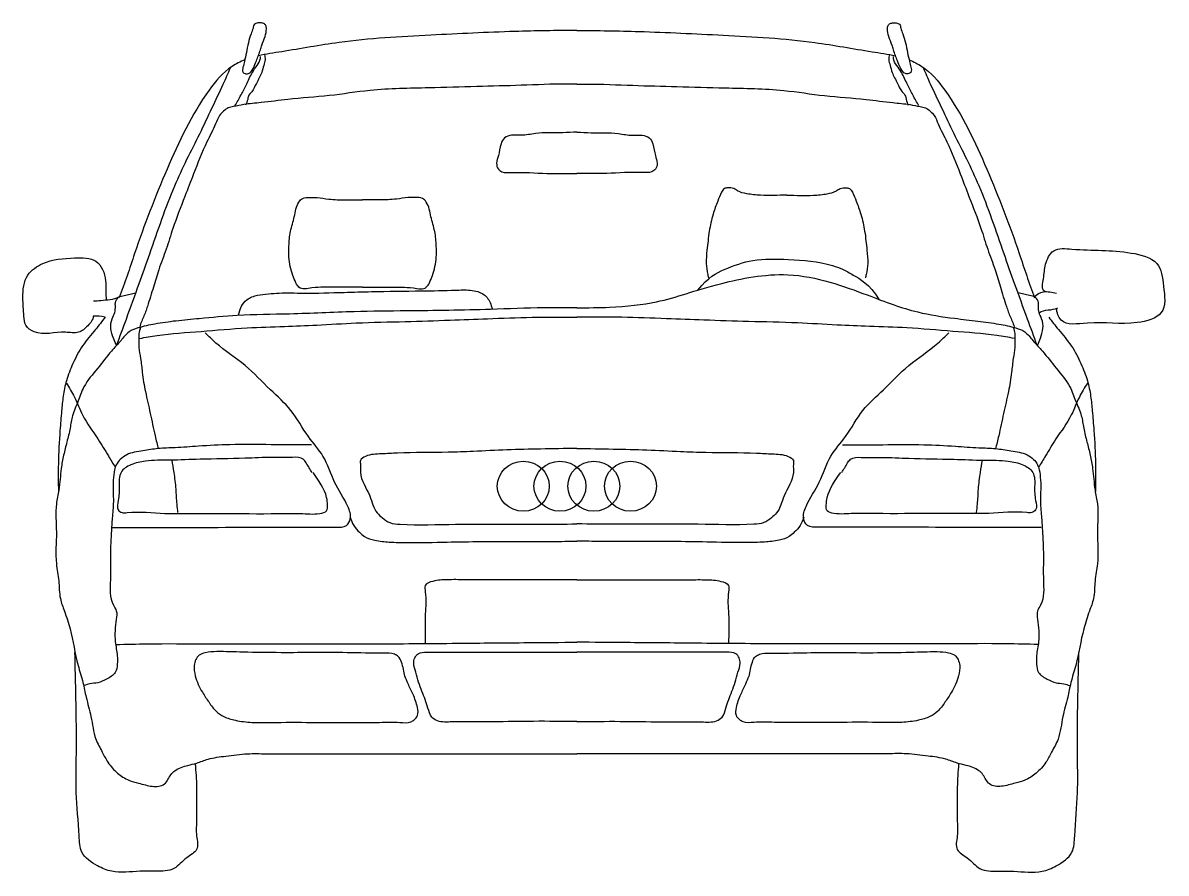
# Model space of a CAD drawing. Extents: x 157.49 to 162.38, y 243.67 to 247.09.
# Drawn here: x 157.487 to 159.599, y 243.683 to 245.253 of the extents above; entities that cross this region are included whole.
import ezdxf

# ---------------------------------------------------------------- set-up
doc = ezdxf.new("R2010")
doc.units = 0
doc.header["$MEASUREMENT"] = 0
doc.layers.get('0').update_dxf_attribs({"color": 5, "linetype": 'CONTINUOUS'})

msp = doc.modelspace()

# ---------------------------------------------------------------- linework, layer by layer
at = {"color": 7}
for centre in [(158.4115, 244.3973), (158.4792, 244.3973), (158.5418, 244.3973), (158.6095, 244.3973)]:
    msp.add_ellipse(centre, major_axis=(0.048, 0), ratio=0.961538, dxfattribs=at)
for points, knots in [([(157.9284, 245.2116), (157.9306, 245.2171), (157.9346, 245.2271), (157.9375, 245.2396), (157.9366, 245.2483), (157.932, 245.2528), (157.9263, 245.2532), (157.9205, 245.2534), (157.9133, 245.2515), (157.9125, 245.242), (157.9076, 245.2313), (157.9033, 245.2161), (157.9002, 245.199), (157.8966, 245.1837), (157.8941, 245.1723), (157.8915, 245.1626), (157.898, 245.1588), (157.9065, 245.1589), (157.9134, 245.17), (157.9191, 245.1849), (157.9251, 245.1996), (157.9276, 245.2097), (157.9284, 245.2128)], [0, 0, 0, 0, 0.0176322, 0.0320603, 0.0381077, 0.0431415, 0.0491937, 0.0539417, 0.060333, 0.0678343, 0.0790863, 0.0963551, 0.1144974, 0.1314783, 0.1424127, 0.1519003, 0.1561789, 0.1621139, 0.1747255, 0.1901449, 0.211527, 0.2213072, 0.2213072, 0.2213072, 0.2213072]), ([(159.0926, 245.2116), (159.0904, 245.2171), (159.0864, 245.2271), (159.0835, 245.2396), (159.0844, 245.2483), (159.089, 245.2528), (159.0947, 245.2532), (159.1005, 245.2534), (159.1077, 245.2515), (159.1085, 245.242), (159.1134, 245.2313), (159.1177, 245.2161), (159.1208, 245.199), (159.1244, 245.1837), (159.1269, 245.1723), (159.1295, 245.1626), (159.123, 245.1588), (159.1145, 245.1589), (159.1076, 245.17), (159.1019, 245.1849), (159.0959, 245.1996), (159.0934, 245.2097), (159.0926, 245.2128)], [0, 0, 0, 0, 0.0176322, 0.0320603, 0.0381077, 0.0431415, 0.0491937, 0.0539417, 0.060333, 0.0678343, 0.0790863, 0.0963551, 0.1144974, 0.1314783, 0.1424127, 0.1519003, 0.1561789, 0.1621139, 0.1747255, 0.1901449, 0.211527, 0.2213072, 0.2213072, 0.2213072, 0.2213072]), ([(158.5105, 245.2393), (158.4723, 245.2392), (158.3823, 245.2377), (158.2359, 245.2305), (158.0915, 245.2227), (157.9862, 245.2029), (157.9364, 245.1957), (157.9221, 245.1924)], [0.02106565, 0.02106565, 0.02106565, 0.02106565, 0.03975784, 0.0651368, 0.09289013, 0.11041418, 0.11758156, 0.11758156, 0.11758156, 0.11758156]), ([(158.5105, 245.2393), (158.5487, 245.2392), (158.6387, 245.2377), (158.7851, 245.2305), (158.9295, 245.2227), (159.0348, 245.2029), (159.0846, 245.1957), (159.0989, 245.1924)], [0.02106565, 0.02106565, 0.02106565, 0.02106565, 0.03975784, 0.0651368, 0.09289013, 0.11041418, 0.11758156, 0.11758156, 0.11758156, 0.11758156]), ([(157.879, 245.1), (157.8827, 245.1067), (157.8899, 245.1197), (157.9008, 245.1401), (157.9089, 245.1593), (157.9194, 245.1742), (157.9262, 245.1841), (157.9259, 245.1901), (157.9259, 245.1913)], [0, 0, 0, 0, 0.0228166, 0.0440353, 0.0689725, 0.0844394, 0.0987715, 0.1023293, 0.1023293, 0.1023293, 0.1023293]), ([(157.9333, 245.1949), (157.934, 245.1917), (157.9355, 245.1849), (157.9315, 245.1739), (157.9283, 245.1586), (157.9186, 245.1432), (157.9124, 245.1276), (157.9032, 245.1194), (157.9025, 245.11), (157.9002, 245.1047), (157.8987, 245.1012)], [0, 0, 0, 0, 0.0095616, 0.020496, 0.0340188, 0.0563043, 0.0738182, 0.0840231, 0.0900705, 0.1013225, 0.1013225, 0.1013225, 0.1013225]), ([(159.0877, 245.1949), (159.087, 245.1917), (159.0855, 245.1849), (159.0895, 245.1739), (159.0927, 245.1586), (159.1024, 245.1432), (159.1086, 245.1276), (159.1178, 245.1194), (159.1185, 245.11), (159.1208, 245.1047), (159.1223, 245.1012)], [0, 0, 0, 0, 0.0095616, 0.020496, 0.0340188, 0.0563043, 0.0738182, 0.0840231, 0.0900705, 0.1013225, 0.1013225, 0.1013225, 0.1013225]), ([(159.142, 245.1), (159.1383, 245.1067), (159.1311, 245.1197), (159.1202, 245.1401), (159.1121, 245.1593), (159.1016, 245.1742), (159.0948, 245.1841), (159.0951, 245.1901), (159.0951, 245.1913)], [0, 0, 0, 0, 0.0228166, 0.0440353, 0.0689725, 0.0844394, 0.0987715, 0.1023293, 0.1023293, 0.1023293, 0.1023293]), ([(157.6604, 244.6574), (157.6664, 244.6736), (157.6805, 244.7118), (157.7008, 244.7682), (157.723, 244.8297), (157.7433, 244.8904), (157.7656, 244.9489), (157.7897, 245.0013), (157.8144, 245.0482), (157.8358, 245.0949), (157.8553, 245.1353), (157.8663, 245.1603), (157.8707, 245.1703)], [0, 0, 0, 0, 0.0516664, 0.1214563, 0.1790071, 0.2469781, 0.3127237, 0.3659778, 0.4185344, 0.470481, 0.5192255, 0.5519662, 0.5519662, 0.5519662, 0.5519662]), ([(157.8969, 245.1848), (157.8887, 245.1816), (157.862, 245.1685), (157.8069, 245.1015), (157.7515, 244.983), (157.7009, 244.8529), (157.6757, 244.7724), (157.6652, 244.7456)], [0.12187552, 0.12187552, 0.12187552, 0.12187552, 0.12618928, 0.13637852, 0.16419046, 0.19242615, 0.20699158, 0.20699158, 0.20699158, 0.20699158]), ([(159.1241, 245.1848), (159.1324, 245.1816), (159.159, 245.1685), (159.2141, 245.1015), (159.2695, 244.983), (159.3201, 244.8529), (159.3453, 244.7724), (159.3558, 244.7456)], [0.12187552, 0.12187552, 0.12187552, 0.12187552, 0.12618928, 0.13637852, 0.16419046, 0.19242615, 0.20699158, 0.20699158, 0.20699158, 0.20699158]), ([(159.3606, 244.6574), (159.3546, 244.6736), (159.3405, 244.7118), (159.3202, 244.7682), (159.298, 244.8297), (159.2777, 244.8904), (159.2554, 244.9489), (159.2313, 245.0013), (159.2066, 245.0482), (159.1852, 245.0949), (159.1657, 245.1353), (159.1547, 245.1603), (159.1503, 245.1703)], [0, 0, 0, 0, 0.0516664, 0.1214563, 0.1790071, 0.2469781, 0.3127237, 0.3659778, 0.4185344, 0.470481, 0.5192255, 0.5519662, 0.5519662, 0.5519662, 0.5519662]), ([(158.5105, 245.1402), (158.5045, 245.1403), (158.4701, 245.1405), (158.4086, 245.1377), (158.3234, 245.1356), (158.2305, 245.1327), (158.139, 245.1319), (158.0529, 245.1175), (157.9854, 245.1138), (157.9331, 245.106), (157.8993, 245.1037), (157.8795, 245.0991), (157.8662, 245.0972), (157.8576, 245.0905), (157.8487, 245.081), (157.8412, 245.0604), (157.8222, 245.0258), (157.8048, 244.9804), (157.7843, 244.9269), (157.7659, 244.881), (157.7524, 244.835), (157.7384, 244.7996), (157.7281, 244.764), (157.7191, 244.7346), (157.7103, 244.7094), (157.7038, 244.6964), (157.7024, 244.6893)], [0.0208549, 0.0208549, 0.0208549, 0.0208549, 0.0237836, 0.0376921, 0.0509963, 0.065509, 0.0832582, 0.095654, 0.1082045, 0.1163266, 0.1215999, 0.124682, 0.1263434, 0.1280762, 0.1299329, 0.1328157, 0.1390313, 0.1498736, 0.1573906, 0.1680897, 0.1748924, 0.181705, 0.1873744, 0.1936801, 0.1973097, 0.2009392, 0.2009392, 0.2009392, 0.2009392]), ([(158.5105, 245.1402), (158.5165, 245.1403), (158.5509, 245.1405), (158.6124, 245.1377), (158.6976, 245.1356), (158.7905, 245.1327), (158.882, 245.1319), (158.9681, 245.1175), (159.0356, 245.1138), (159.0879, 245.106), (159.1217, 245.1037), (159.1415, 245.0991), (159.1548, 245.0972), (159.1634, 245.0905), (159.1723, 245.081), (159.1798, 245.0604), (159.1988, 245.0258), (159.2162, 244.9804), (159.2367, 244.9269), (159.2551, 244.881), (159.2686, 244.835), (159.2826, 244.7996), (159.2929, 244.764), (159.3019, 244.7346), (159.3107, 244.7094), (159.3172, 244.6964), (159.3186, 244.6893)], [0.0208549, 0.0208549, 0.0208549, 0.0208549, 0.0237836, 0.0376921, 0.0509963, 0.065509, 0.0832582, 0.095654, 0.1082045, 0.1163266, 0.1215999, 0.124682, 0.1263434, 0.1280762, 0.1299329, 0.1328157, 0.1390313, 0.1498736, 0.1573906, 0.1680897, 0.1748924, 0.181705, 0.1873744, 0.1936801, 0.1973097, 0.2009392, 0.2009392, 0.2009392, 0.2009392]), ([(158.5105, 245.0515), (158.5018, 245.0511), (158.4763, 245.0495), (158.4419, 245.0514), (158.4106, 245.0445), (158.3915, 245.0469), (158.3757, 245.0426), (158.3683, 245.0268), (158.3671, 245.0105), (158.3609, 244.9953), (158.3637, 244.9833), (158.3747, 244.9759), (158.4064, 244.9782), (158.4517, 244.9745), (158.492, 244.9747), (158.5105, 244.9749)], [0.0091565, 0.0091565, 0.0091565, 0.0091565, 0.01341464, 0.02166214, 0.02594977, 0.02887478, 0.03114647, 0.03328891, 0.03709299, 0.03954253, 0.04147683, 0.04280597, 0.04574302, 0.05638275, 0.06543566, 0.06543566, 0.06543566, 0.06543566]), ([(158.5105, 245.0515), (158.5192, 245.0511), (158.5447, 245.0495), (158.5791, 245.0514), (158.6104, 245.0445), (158.6295, 245.0469), (158.6453, 245.0426), (158.6527, 245.0268), (158.6539, 245.0105), (158.6601, 244.9953), (158.6573, 244.9833), (158.6463, 244.9759), (158.6146, 244.9782), (158.5693, 244.9745), (158.5291, 244.9747), (158.5105, 244.9749)], [0.0091565, 0.0091565, 0.0091565, 0.0091565, 0.01341464, 0.02166214, 0.02594977, 0.02887478, 0.03114647, 0.03328891, 0.03709299, 0.03954253, 0.04147683, 0.04280597, 0.04574302, 0.05638275, 0.06543566, 0.06543566, 0.06543566, 0.06543566]), ([(158.8984, 244.9349), (158.8982, 244.9349), (158.8819, 244.9348), (158.857, 244.9338), (158.8267, 244.9366), (158.8096, 244.9408), (158.7996, 244.9484), (158.7908, 244.9489), (158.7817, 244.9475), (158.7756, 244.9375), (158.7695, 244.9217), (158.7608, 244.8978), (158.7541, 244.8673), (158.7512, 244.8369), (158.7482, 244.8098), (158.7512, 244.7934), (158.753, 244.7837), (158.7539, 244.7815)], [0.0663139, 0.0663139, 0.0663139, 0.0663139, 0.06645193, 0.07428881, 0.07846323, 0.08137855, 0.08272226, 0.08458055, 0.08553087, 0.08700598, 0.09000021, 0.09437015, 0.09979088, 0.10581837, 0.1099701, 0.11345516, 0.11459378, 0.11459378, 0.11459378, 0.11459378]), ([(158.8984, 244.9349), (158.8987, 244.9349), (158.915, 244.9348), (158.9399, 244.9338), (158.9702, 244.9366), (158.9872, 244.9408), (158.9973, 244.9484), (159.0061, 244.9489), (159.0151, 244.9475), (159.0212, 244.9375), (159.0273, 244.9217), (159.0361, 244.8978), (159.0428, 244.8673), (159.0457, 244.8369), (159.0487, 244.8098), (159.0457, 244.7934), (159.0438, 244.7837), (159.043, 244.7815)], [0.0663139, 0.0663139, 0.0663139, 0.0663139, 0.06645193, 0.07428881, 0.07846323, 0.08137855, 0.08272226, 0.08458055, 0.08553087, 0.08700598, 0.09000021, 0.09437015, 0.09979088, 0.10581837, 0.1099701, 0.11345516, 0.11459378, 0.11459378, 0.11459378, 0.11459378]), ([(158.1147, 244.7649), (158.0973, 244.7648), (158.0657, 244.7646), (158.0291, 244.766), (157.9987, 244.7595), (157.9904, 244.7747), (157.9831, 244.7926), (157.978, 244.8159), (157.9786, 244.8432), (157.9803, 244.8686), (157.9897, 244.895), (157.992, 244.9174), (158.0042, 244.9311), (158.0175, 244.9302), (158.0333, 244.9311), (158.0553, 244.9265), (158.0808, 244.9264), (158.1017, 244.9264), (158.1122, 244.9264), (158.1147, 244.9264)], [0.00106458, 0.00106458, 0.00106458, 0.00106458, 0.00945036, 0.01636908, 0.02029428, 0.02195541, 0.02443608, 0.03030769, 0.03376212, 0.03839105, 0.04313896, 0.04794803, 0.04957717, 0.05166439, 0.05396935, 0.05745734, 0.06253349, 0.06645193, 0.06767772, 0.06767772, 0.06767772, 0.06767772]), ([(158.1147, 244.7649), (158.1321, 244.7648), (158.1637, 244.7646), (158.2004, 244.766), (158.2307, 244.7595), (158.2391, 244.7747), (158.2463, 244.7926), (158.2514, 244.8159), (158.2508, 244.8432), (158.2491, 244.8686), (158.2397, 244.895), (158.2374, 244.9174), (158.2252, 244.9311), (158.2119, 244.9302), (158.1961, 244.9311), (158.1741, 244.9265), (158.1486, 244.9264), (158.1277, 244.9264), (158.1172, 244.9264), (158.1147, 244.9264)], [0.00106458, 0.00106458, 0.00106458, 0.00106458, 0.00945036, 0.01636908, 0.02029428, 0.02195541, 0.02443608, 0.03030769, 0.03376212, 0.03839105, 0.04313896, 0.04794803, 0.04957717, 0.05166439, 0.05396935, 0.05745734, 0.06253349, 0.06645193, 0.06767772, 0.06767772, 0.06767772, 0.06767772]), ([(159.3744, 244.7569), (159.3681, 244.7621), (159.3734, 244.7833), (159.3742, 244.807), (159.3888, 244.839), (159.4542, 244.8317), (159.511, 244.8356), (159.5883, 244.8161), (159.5939, 244.7656), (159.6012, 244.712), (159.5265, 244.6922), (159.4733, 244.7043), (159.4052, 244.6918), (159.3969, 244.7181), (159.3962, 244.7257)], [0, 0, 0, 0, 0.0239362, 0.050784, 0.0796247, 0.111988, 0.217701, 0.2667445, 0.3102804, 0.359512, 0.4060191, 0.494581, 0.5416137, 0.5645006, 0.5645006, 0.5645006, 0.5645006]), ([(157.6168, 244.7118), (157.6175, 244.705), (157.6071, 244.6933), (157.5902, 244.6781), (157.5539, 244.6856), (157.5194, 244.6729), (157.4902, 244.693), (157.4889, 244.7176), (157.4863, 244.7476), (157.4894, 244.7878), (157.5308, 244.816), (157.5745, 244.8191), (157.6275, 244.8202), (157.6434, 244.7773), (157.6397, 244.7529), (157.6413, 244.7411)], [0, 0, 0, 0, 0.0203351, 0.0405871, 0.0637631, 0.1195637, 0.1384607, 0.1559534, 0.1894447, 0.2323359, 0.2665083, 0.3240879, 0.3623303, 0.4022323, 0.438148, 0.438148, 0.438148, 0.438148]), ([(158.7341, 244.7598), (158.7528, 244.7839), (158.7888, 244.8012), (158.8374, 244.8184), (158.9053, 244.8167), (158.9626, 244.8122), (159.0025, 244.7984), (159.0249, 244.7845), (159.0499, 244.7718), (159.069, 244.7418)], [0.00201122, 0.00201122, 0.00201122, 0.00201122, 0.00883879, 0.01795683, 0.02878109, 0.04169912, 0.04483149, 0.04834594, 0.05488077, 0.05488077, 0.05488077, 0.05488077]), ([(158.5105, 244.727), (158.5308, 244.7271), (158.584, 244.7273), (158.6791, 244.7384), (158.7412, 244.7661), (158.9118, 244.8012), (159.0458, 244.7512), (159.1304, 244.7186), (159.1991, 244.7083), (159.2497, 244.7028), (159.2877, 244.6976), (159.3166, 244.6916), (159.3399, 244.6833), (159.3532, 244.665), (159.3739, 244.6439), (159.3955, 244.6143), (159.421, 244.5862), (159.4311, 244.5543), (159.4429, 244.5299), (159.4462, 244.5036), (159.4524, 244.4795), (159.4587, 244.4548), (159.4644, 244.4253), (159.4656, 244.3948), (159.4749, 244.3562), (159.4699, 244.3104), (159.4751, 244.2628), (159.4661, 244.2223), (159.467, 244.1923), (159.4555, 244.1635), (159.4424, 244.123), (159.4363, 244.0777), (159.4225, 244.0365), (159.4169, 244.0045), (159.4062, 243.9704), (159.4031, 243.9344), (159.3878, 243.9078), (159.3766, 243.8854), (159.3603, 243.8671), (159.3402, 243.8542), (159.3178, 243.8482), (159.2995, 243.843), (159.283, 243.8422), (159.2681, 243.8477), (159.2636, 243.8624), (159.2495, 243.8755), (159.2321, 243.8814), (159.2109, 243.8858), (159.1886, 243.8954), (159.1566, 243.8989), (159.121, 243.9041), (159.0622, 243.9023), (158.9708, 243.9035), (158.8385, 243.9029), (158.7013, 243.9031), (158.59, 243.9031), (158.5309, 243.9031), (158.5105, 243.9031)], [0.0258074, 0.0258074, 0.0258074, 0.0258074, 0.0357697, 0.0518241, 0.0771149, 0.0929726, 0.1124371, 0.1282484, 0.1397171, 0.1468056, 0.1532014, 0.1584497, 0.1613871, 0.1649998, 0.1694808, 0.176237, 0.1833837, 0.1881427, 0.1930621, 0.1970167, 0.2014962, 0.2057389, 0.2099325, 0.2167734, 0.2212065, 0.230008, 0.2399679, 0.2453493, 0.2509577, 0.2550302, 0.2608709, 0.2725925, 0.2781324, 0.2828493, 0.2890952, 0.2962895, 0.3008543, 0.3044417, 0.3089227, 0.3129683, 0.3160435, 0.3202895, 0.3222345, 0.324086, 0.3275904, 0.3293089, 0.3335545, 0.3363447, 0.3399588, 0.3453953, 0.3520003, 0.3575925, 0.3741257, 0.3968061, 0.4223354, 0.4413, 0.4512928, 0.4512928, 0.4512928, 0.4512928]), ([(157.6641, 244.7465), (157.6544, 244.741), (157.6377, 244.7418), (157.6221, 244.7386), (157.6177, 244.7392)], [0, 0, 0, 0, 0.03241454, 0.0453186, 0.0453186, 0.0453186, 0.0453186]), ([(157.6593, 244.6583), (157.6577, 244.6624), (157.6538, 244.6723), (157.6485, 244.6884), (157.6505, 244.7053), (157.6577, 244.7176), (157.6584, 244.728), (157.6574, 244.7378), (157.6627, 244.7478), (157.6746, 244.7496), (157.6851, 244.7521), (157.6922, 244.7536), (157.6957, 244.7543)], [0, 0, 0, 0, 0.0132234, 0.0318549, 0.05007, 0.062238, 0.0735909, 0.0803687, 0.0920014, 0.1027265, 0.1131499, 0.1235733, 0.1235733, 0.1235733, 0.1235733]), ([(157.8855, 244.7134), (157.887, 244.719), (157.8899, 244.7295), (157.9013, 244.7445), (157.9203, 244.7507), (157.9405, 244.7529), (157.9688, 244.755), (158.0154, 244.7534), (158.0724, 244.7553), (158.1449, 244.7573), (158.2136, 244.758), (158.2743, 244.7588), (158.3093, 244.7606), (158.3296, 244.7572), (158.3436, 244.749), (158.3508, 244.736), (158.3531, 244.7284), (158.3543, 244.7243)], [0, 0, 0, 0, 0.0171626, 0.0326364, 0.0533162, 0.0725193, 0.091578, 0.1350302, 0.2070108, 0.2559134, 0.3441863, 0.405306, 0.4311058, 0.4449531, 0.4645315, 0.4754719, 0.4883438, 0.4883438, 0.4883438, 0.4883438]), ([(159.3617, 244.6583), (159.3633, 244.6624), (159.3672, 244.6723), (159.3725, 244.6884), (159.3705, 244.7053), (159.3633, 244.7176), (159.3626, 244.728), (159.3636, 244.7378), (159.3583, 244.7478), (159.3464, 244.7496), (159.3359, 244.7521), (159.3288, 244.7536), (159.3253, 244.7543)], [0, 0, 0, 0, 0.0132234, 0.0318549, 0.05007, 0.062238, 0.0735909, 0.0803687, 0.0920014, 0.1027265, 0.1131499, 0.1235733, 0.1235733, 0.1235733, 0.1235733]), ([(159.355, 244.7475), (159.3598, 244.7517), (159.3732, 244.7602), (159.3882, 244.7553), (159.3963, 244.7542)], [0, 0, 0, 0, 0.01869566, 0.04216721, 0.04216721, 0.04216721, 0.04216721]), ([(158.5105, 244.727), (158.4902, 244.7271), (158.437, 244.7273), (158.3323, 244.7229), (158.2155, 244.7212), (158.0917, 244.7204), (157.9874, 244.7148), (157.8919, 244.7144), (157.822, 244.7076), (157.7713, 244.7031), (157.7333, 244.6976), (157.7044, 244.6916), (157.6811, 244.6833), (157.6678, 244.665), (157.6471, 244.6439), (157.6256, 244.6143), (157.6, 244.5862), (157.5899, 244.5543), (157.5781, 244.5299), (157.5748, 244.5036), (157.5686, 244.4795), (157.5623, 244.4548), (157.5566, 244.4253), (157.5554, 244.3948), (157.5461, 244.3562), (157.5511, 244.3104), (157.5459, 244.2628), (157.5549, 244.2223), (157.554, 244.1923), (157.5655, 244.1635), (157.5786, 244.123), (157.5847, 244.0777), (157.5985, 244.0365), (157.6041, 244.0045), (157.6148, 243.9704), (157.6179, 243.9344), (157.6332, 243.9078), (157.6444, 243.8854), (157.6607, 243.8671), (157.6808, 243.8542), (157.7032, 243.8482), (157.7215, 243.843), (157.738, 243.8422), (157.7529, 243.8477), (157.7574, 243.8624), (157.7715, 243.8755), (157.7889, 243.8814), (157.8101, 243.8858), (157.8324, 243.8954), (157.8644, 243.8989), (157.9, 243.9041), (157.9588, 243.9023), (158.0502, 243.9035), (158.1825, 243.9029), (158.3197, 243.9031), (158.431, 243.9031), (158.4901, 243.9031), (158.5105, 243.9031)], [0.0258074, 0.0258074, 0.0258074, 0.0258074, 0.0357697, 0.0518241, 0.0771149, 0.0929726, 0.1124371, 0.1282484, 0.1397171, 0.1468056, 0.1532014, 0.1584497, 0.1613871, 0.1649998, 0.1694808, 0.176237, 0.1833837, 0.1881427, 0.1930621, 0.1970167, 0.2014962, 0.2057389, 0.2099325, 0.2167734, 0.2212065, 0.230008, 0.2399679, 0.2453493, 0.2509577, 0.2550302, 0.2608709, 0.2725925, 0.2781324, 0.2828493, 0.2890952, 0.2962895, 0.3008543, 0.3044417, 0.3089227, 0.3129683, 0.3160435, 0.3202895, 0.3222345, 0.324086, 0.3275904, 0.3293089, 0.3335545, 0.3363447, 0.3399588, 0.3453953, 0.3520003, 0.3575925, 0.3741257, 0.3968061, 0.4223354, 0.4413, 0.4512928, 0.4512928, 0.4512928, 0.4512928]), ([(157.6391, 244.7096), (157.6333, 244.7019), (157.6197, 244.6841), (157.5962, 244.6577), (157.5796, 244.6251), (157.5671, 244.5939), (157.5613, 244.5643), (157.5584, 244.5336), (157.5549, 244.492), (157.5522, 244.4423), (157.5526, 244.4046), (157.5528, 244.3874)], [0, 0, 0, 0, 0.0286151, 0.0663883, 0.1035005, 0.1369865, 0.1661601, 0.1934863, 0.229718, 0.2912877, 0.3427786, 0.3427786, 0.3427786, 0.3427786]), ([(157.7026, 244.6704), (157.7134, 244.6723), (157.751, 244.6787), (157.8176, 244.6832), (157.8959, 244.6905), (157.9673, 244.6922), (158.0344, 244.6951), (158.1087, 244.6999), (158.1909, 244.7013), (158.2716, 244.704), (158.3496, 244.707), (158.4277, 244.7099), (158.4829, 244.7099), (158.5105, 244.7094)], [0, 0, 0, 0, 0.0053704, 0.01868, 0.0326294, 0.0438952, 0.0536172, 0.0655548, 0.0803501, 0.0938392, 0.105105, 0.1185765, 0.1321084, 0.1321084, 0.1321084, 0.1321084]), ([(159.3184, 244.6704), (159.3076, 244.6723), (159.27, 244.6787), (159.2034, 244.6832), (159.1251, 244.6905), (159.0537, 244.6922), (158.9866, 244.6951), (158.9123, 244.6999), (158.8301, 244.7013), (158.7494, 244.704), (158.6714, 244.707), (158.5933, 244.7099), (158.5381, 244.7099), (158.5105, 244.7094)], [0, 0, 0, 0, 0.0053704, 0.01868, 0.0326294, 0.0438952, 0.0536172, 0.0655548, 0.0803501, 0.0938392, 0.105105, 0.1185765, 0.1321084, 0.1321084, 0.1321084, 0.1321084]), ([(159.3819, 244.7096), (159.3877, 244.7019), (159.4013, 244.6841), (159.4248, 244.6577), (159.4414, 244.6251), (159.4539, 244.5939), (159.4597, 244.5643), (159.4626, 244.5336), (159.4661, 244.492), (159.4688, 244.4423), (159.4684, 244.4046), (159.4682, 244.3874)], [0, 0, 0, 0, 0.0286151, 0.0663883, 0.1035005, 0.1369865, 0.1661601, 0.1934863, 0.229718, 0.2912877, 0.3427786, 0.3427786, 0.3427786, 0.3427786]), ([(157.7046, 244.6908), (157.7034, 244.687), (157.7008, 244.6791), (157.702, 244.6664), (157.701, 244.6511), (157.7056, 244.6317), (157.7075, 244.6043), (157.7135, 244.5704), (157.7229, 244.5316), (157.7299, 244.4961), (157.7354, 244.4743), (157.7374, 244.4662)], [0, 0, 0, 0, 0.0117952, 0.024668, 0.0375407, 0.0577686, 0.0836728, 0.119886, 0.1608453, 0.2032041, 0.2281844, 0.2281844, 0.2281844, 0.2281844]), ([(159.3164, 244.6908), (159.3176, 244.687), (159.3202, 244.6791), (159.319, 244.6664), (159.32, 244.6511), (159.3154, 244.6317), (159.3135, 244.6043), (159.3075, 244.5704), (159.2981, 244.5316), (159.2911, 244.4961), (159.2856, 244.4743), (159.2836, 244.4662)], [0, 0, 0, 0, 0.0117952, 0.024668, 0.0375407, 0.0577686, 0.0836728, 0.119886, 0.1608453, 0.2032041, 0.2281844, 0.2281844, 0.2281844, 0.2281844]), ([(157.6529, 244.3214), (157.6781, 244.3214), (157.774, 244.3214), (157.8912, 244.3214), (157.991, 244.3215), (158.0327, 244.3214), (158.0586, 244.3217), (158.0849, 244.321), (158.0951, 244.3402), (158.0848, 244.3696), (158.06, 244.4038), (158.0462, 244.4525), (158.0099, 244.4913), (157.9862, 244.5384), (157.9407, 244.5773), (157.899, 244.6233), (157.8527, 244.6519), (157.8303, 244.6744), (157.8238, 244.6809)], [0, 0, 0, 0, 0.0726485, 0.2767562, 0.3372966, 0.3615127, 0.3961073, 0.4154457, 0.429382, 0.4528187, 0.5035249, 0.5556196, 0.6002329, 0.6577742, 0.7103578, 0.7739314, 0.8403627, 0.8672592, 0.8672592, 0.8672592, 0.8672592]), ([(159.3681, 244.3214), (159.3429, 244.3214), (159.247, 244.3214), (159.1298, 244.3214), (159.03, 244.3215), (158.9883, 244.3214), (158.9625, 244.3217), (158.9361, 244.321), (158.9259, 244.3402), (158.9362, 244.3696), (158.961, 244.4038), (158.9748, 244.4525), (159.0111, 244.4913), (159.0348, 244.5384), (159.0803, 244.5773), (159.122, 244.6233), (159.1683, 244.6519), (159.1907, 244.6744), (159.1972, 244.6809)], [0, 0, 0, 0, 0.0726485, 0.2767562, 0.3372966, 0.3615127, 0.3961073, 0.4154457, 0.429382, 0.4528187, 0.5035249, 0.5556196, 0.6002329, 0.6577742, 0.7103578, 0.7739314, 0.8403627, 0.8672592, 0.8672592, 0.8672592, 0.8672592]), ([(157.5677, 244.5878), (157.5729, 244.5793), (157.5846, 244.5606), (157.5979, 244.5233), (157.6236, 244.4895), (157.6429, 244.4568), (157.6536, 244.4393), (157.6578, 244.4323)], [0, 0, 0, 0, 0.00500038, 0.01109036, 0.01992013, 0.02612575, 0.03026405, 0.03026405, 0.03026405, 0.03026405]), ([(159.4533, 244.5878), (159.4481, 244.5793), (159.4364, 244.5606), (159.4231, 244.5233), (159.3974, 244.4895), (159.3781, 244.4568), (159.3674, 244.4393), (159.3632, 244.4323)], [0, 0, 0, 0, 0.00500038, 0.01109036, 0.01992013, 0.02612575, 0.03026405, 0.03026405, 0.03026405, 0.03026405]), ([(158.02, 244.4741), (157.9952, 244.474), (157.9451, 244.4739), (157.8755, 244.475), (157.8165, 244.4719), (157.7725, 244.468), (157.7378, 244.468), (157.7084, 244.4621), (157.683, 244.4594), (157.6672, 244.4479), (157.6575, 244.4354), (157.655, 244.4179), (157.6531, 244.3966), (157.6552, 244.3709), (157.6526, 244.3435), (157.6502, 244.309), (157.6483, 244.2696), (157.65, 244.2242), (157.6464, 244.1875), (157.6619, 244.1664), (157.6583, 244.1426), (157.6556, 244.1153), (157.6621, 244.0877), (157.6617, 244.0688), (157.6605, 244.0541), (157.6508, 244.0458), (157.6397, 244.04), (157.627, 244.0329), (157.612, 244.0335), (157.6039, 244.0303), (157.6004, 244.029)], [0, 0, 0, 0, 0.0715776, 0.1445867, 0.2004904, 0.2421038, 0.2722004, 0.2997362, 0.3292469, 0.3435579, 0.3558655, 0.374949, 0.3950244, 0.4204574, 0.4516134, 0.4775943, 0.5242883, 0.5692221, 0.6161716, 0.6277669, 0.6433209, 0.6848342, 0.7109873, 0.7265413, 0.7424754, 0.7522559, 0.7623395, 0.7793729, 0.7933183, 0.804257, 0.804257, 0.804257, 0.804257]), ([(159.001, 244.4741), (159.0258, 244.474), (159.0759, 244.4739), (159.1455, 244.475), (159.2045, 244.4719), (159.2485, 244.468), (159.2832, 244.468), (159.3126, 244.4621), (159.338, 244.4594), (159.3538, 244.4479), (159.3635, 244.4354), (159.366, 244.4179), (159.3679, 244.3966), (159.3658, 244.3709), (159.3684, 244.3435), (159.3708, 244.309), (159.3727, 244.2696), (159.371, 244.2242), (159.3746, 244.1875), (159.3591, 244.1664), (159.3627, 244.1426), (159.3654, 244.1153), (159.3589, 244.0877), (159.3593, 244.0688), (159.3605, 244.0541), (159.3702, 244.0458), (159.3813, 244.04), (159.394, 244.0329), (159.409, 244.0335), (159.4171, 244.0303), (159.4206, 244.029)], [0, 0, 0, 0, 0.0715776, 0.1445867, 0.2004904, 0.2421038, 0.2722004, 0.2997362, 0.3292469, 0.3435579, 0.3558655, 0.374949, 0.3950244, 0.4204574, 0.4516134, 0.4775943, 0.5242883, 0.5692221, 0.6161716, 0.6277669, 0.6433209, 0.6848342, 0.7109873, 0.7265413, 0.7424754, 0.7522559, 0.7623395, 0.7793729, 0.7933183, 0.804257, 0.804257, 0.804257, 0.804257]), ([(158.0213, 244.423), (158.0178, 244.4287), (158.0127, 244.4368), (158.0037, 244.4513), (157.9781, 244.4502), (157.944, 244.4512), (157.8861, 244.4479), (157.8234, 244.448), (157.7624, 244.4449), (157.7191, 244.4457), (157.6881, 244.4391), (157.664, 244.4239), (157.6655, 244.3963), (157.665, 244.3748), (157.6594, 244.3554), (157.6704, 244.3475), (157.7003, 244.3518), (157.74, 244.3458), (157.8019, 244.3474), (157.8763, 244.3469), (157.9454, 244.3463), (158.0031, 244.3475), (158.0269, 244.3446), (158.0501, 244.3498), (158.0503, 244.3641), (158.0472, 244.3889), (158.0338, 244.4079), (158.0231, 244.423)], [0, 0, 0, 0, 0.020159, 0.0288028, 0.0481412, 0.0844654, 0.1329286, 0.2125147, 0.2661641, 0.3094418, 0.3362928, 0.3584366, 0.3845897, 0.4105706, 0.4278528, 0.4364988, 0.4451474, 0.5126288, 0.5524125, 0.6233313, 0.7271148, 0.7530607, 0.7876553, 0.8008267, 0.8113393, 0.8252728, 0.8778443, 0.8778443, 0.8778443, 0.8778443]), ([(158.5105, 244.4673), (158.4882, 244.467), (158.4451, 244.4659), (158.3813, 244.465), (158.3243, 244.4615), (158.2569, 244.4592), (158.2005, 244.4602), (158.1493, 244.4567), (158.1262, 244.4567), (158.1092, 244.447), (158.1115, 244.4349), (158.1083, 244.4122), (158.1291, 244.3842), (158.1356, 244.3525), (158.1519, 244.3381), (158.1651, 244.3282), (158.2125, 244.3251), (158.2779, 244.3277), (158.3871, 244.3267), (158.4618, 244.3272), (158.5105, 244.3277)], [0.0144455, 0.0144455, 0.0144455, 0.0144455, 0.0253832, 0.0355387, 0.0457037, 0.0533221, 0.0685527, 0.0733817, 0.0782637, 0.0802453, 0.0815132, 0.0840491, 0.0919152, 0.0977098, 0.0998624, 0.1026071, 0.1056947, 0.122446, 0.1351364, 0.1590063, 0.1590063, 0.1590063, 0.1590063]), ([(158.5105, 244.4673), (158.5328, 244.467), (158.5759, 244.4659), (158.6397, 244.465), (158.6967, 244.4615), (158.7641, 244.4592), (158.8205, 244.4602), (158.8717, 244.4567), (158.8948, 244.4567), (158.9118, 244.447), (158.9095, 244.4349), (158.9127, 244.4122), (158.8919, 244.3842), (158.8854, 244.3525), (158.8691, 244.3381), (158.8559, 244.3282), (158.8085, 244.3251), (158.7431, 244.3277), (158.6339, 244.3267), (158.5592, 244.3272), (158.5105, 244.3277)], [0.0144455, 0.0144455, 0.0144455, 0.0144455, 0.0253832, 0.0355387, 0.0457037, 0.0533221, 0.0685527, 0.0733817, 0.0782637, 0.0802453, 0.0815132, 0.0840491, 0.0919152, 0.0977098, 0.0998624, 0.1026071, 0.1056947, 0.122446, 0.1351364, 0.1590063, 0.1590063, 0.1590063, 0.1590063]), ([(158.9997, 244.423), (159.0032, 244.4287), (159.0083, 244.4368), (159.0173, 244.4513), (159.0429, 244.4502), (159.077, 244.4512), (159.1349, 244.4479), (159.1976, 244.448), (159.2586, 244.4449), (159.3019, 244.4457), (159.3329, 244.4391), (159.357, 244.4239), (159.3555, 244.3963), (159.356, 244.3748), (159.3617, 244.3554), (159.3506, 244.3475), (159.3207, 244.3518), (159.281, 244.3458), (159.2191, 244.3474), (159.1447, 244.3469), (159.0756, 244.3463), (159.0179, 244.3475), (158.9941, 244.3446), (158.9709, 244.3498), (158.9707, 244.3641), (158.9738, 244.3889), (158.9872, 244.4079), (158.9979, 244.423)], [0, 0, 0, 0, 0.020159, 0.0288028, 0.0481412, 0.0844654, 0.1329286, 0.2125147, 0.2661641, 0.3094418, 0.3362928, 0.3584366, 0.3845897, 0.4105706, 0.4278528, 0.4364988, 0.4451474, 0.5126288, 0.5524125, 0.6233313, 0.7271148, 0.7530607, 0.7876553, 0.8008267, 0.8113393, 0.8252728, 0.8778443, 0.8778443, 0.8778443, 0.8778443]), ([(157.7623, 244.4455), (157.7635, 244.438), (157.7665, 244.4202), (157.7699, 244.3931), (157.7706, 244.3682), (157.7724, 244.3539), (157.7731, 244.3487)], [0, 0, 0, 0, 0.02273165, 0.05403138, 0.08173695, 0.09738682, 0.09738682, 0.09738682, 0.09738682]), ([(159.2587, 244.4455), (159.2575, 244.438), (159.2545, 244.4202), (159.2511, 244.3931), (159.2504, 244.3682), (159.2486, 244.3539), (159.2479, 244.3487)], [0, 0, 0, 0, 0.02273165, 0.05403138, 0.08173695, 0.09738682, 0.09738682, 0.09738682, 0.09738682]), ([(158.0914, 244.3404), (158.0934, 244.3349), (158.0972, 244.3244), (158.1079, 244.3131), (158.1198, 244.302), (158.1395, 244.2964), (158.1662, 244.2937), (158.2109, 244.2926), (158.2886, 244.295), (158.378, 244.2956), (158.458, 244.2951), (158.4958, 244.2957), (158.5105, 244.2959)], [0, 0, 0, 0, 0.00291021, 0.00562634, 0.00765811, 0.01092509, 0.01536, 0.02090825, 0.03276453, 0.05341562, 0.06469674, 0.07191369, 0.07191369, 0.07191369, 0.07191369]), ([(158.9296, 244.3404), (158.9276, 244.3349), (158.9238, 244.3244), (158.9131, 244.3131), (158.9012, 244.302), (158.8815, 244.2964), (158.8548, 244.2937), (158.8101, 244.2926), (158.7324, 244.295), (158.643, 244.2956), (158.563, 244.2951), (158.5252, 244.2957), (158.5105, 244.2959)], [0, 0, 0, 0, 0.00291021, 0.00562634, 0.00765811, 0.01092509, 0.01536, 0.02090825, 0.03276453, 0.05341562, 0.06469674, 0.07191369, 0.07191369, 0.07191369, 0.07191369]), ([(158.5105, 244.2247), (158.4829, 244.2247), (158.414, 244.2246), (158.3347, 244.2241), (158.2724, 244.225), (158.2491, 244.2236), (158.2277, 244.2167), (158.233, 244.1914), (158.2292, 244.1575), (158.23, 244.1252), (158.2305, 244.1066)], [0.01189162, 0.01189162, 0.01189162, 0.01189162, 0.02538075, 0.04568535, 0.05101531, 0.05535975, 0.05797232, 0.06000101, 0.06684785, 0.07623055, 0.07623055, 0.07623055, 0.07623055]), ([(158.5105, 244.2247), (158.5381, 244.2247), (158.607, 244.2246), (158.6863, 244.2241), (158.7486, 244.225), (158.7719, 244.2236), (158.7933, 244.2167), (158.788, 244.1914), (158.7918, 244.1575), (158.791, 244.1252), (158.7905, 244.1066)], [0.01189162, 0.01189162, 0.01189162, 0.01189162, 0.02538075, 0.04568535, 0.05101531, 0.05535975, 0.05797232, 0.06000101, 0.06684785, 0.07623055, 0.07623055, 0.07623055, 0.07623055]), ([(157.6589, 244.1051), (157.6784, 244.1053), (157.7335, 244.107), (157.8335, 244.1059), (157.9709, 244.1064), (158.1263, 244.1058), (158.2802, 244.1072), (158.4071, 244.1084), (158.4805, 244.1089), (158.5105, 244.1092)], [0, 0, 0, 0, 0.0095622, 0.0269619, 0.0489505, 0.0768665, 0.1030624, 0.1242871, 0.1390011, 0.1390011, 0.1390011, 0.1390011]), ([(158.1926, 244.046), (158.191, 244.0547), (158.1888, 244.0675), (158.1824, 244.0828), (158.1699, 244.089), (158.1375, 244.0886), (158.0682, 244.0908), (157.9813, 244.0894), (157.9011, 244.0904), (157.8544, 244.0922), (157.8269, 244.0914), (157.8126, 244.0863), (157.8058, 244.077), (157.8023, 244.0637), (157.8057, 244.0423), (157.8164, 244.0194), (157.8308, 243.9985), (157.8423, 243.9817), (157.8595, 243.9701), (157.8824, 243.9638), (157.9149, 243.9599), (157.9651, 243.9617), (158.0294, 243.9608), (158.0929, 243.9614), (158.1444, 243.9606), (158.1771, 243.9625), (158.2003, 243.9591), (158.2108, 243.9663), (158.2182, 243.9747), (158.2157, 243.9926), (158.2089, 244.0116), (158.1992, 244.0305), (158.1945, 244.042), (158.1926, 244.0469)], [0, 0, 0, 0, 0.0269848, 0.0392115, 0.0470822, 0.065737, 0.1311663, 0.2483402, 0.3157222, 0.3626019, 0.3831999, 0.3949966, 0.4047557, 0.4158799, 0.4354893, 0.4682888, 0.4902181, 0.5111035, 0.5278981, 0.5495108, 0.579063, 0.6220268, 0.694284, 0.7645883, 0.8055991, 0.8417277, 0.861281, 0.8683204, 0.8780794, 0.8927134, 0.9183238, 0.9397235, 0.9554866, 0.9554866, 0.9554866, 0.9554866]), ([(158.5105, 243.963), (158.4838, 243.9628), (158.432, 243.9635), (158.3635, 243.9619), (158.3132, 243.9618), (158.2793, 243.9626), (158.257, 243.9603), (158.2396, 243.9713), (158.2344, 243.9928), (158.2262, 244.0137), (158.2175, 244.0356), (158.2139, 244.0531), (158.2078, 244.0679), (158.2104, 244.0802), (158.2178, 244.0908), (158.2443, 244.0908), (158.2885, 244.0908), (158.3576, 244.0908), (158.4344, 244.0908), (158.4862, 244.0908), (158.5105, 244.0908)], [0.0093069, 0.0093069, 0.0093069, 0.0093069, 0.0223778, 0.0346444, 0.0429318, 0.0469098, 0.0513973, 0.0534199, 0.0564649, 0.0620692, 0.0650549, 0.0683087, 0.071201, 0.0728899, 0.0745465, 0.0772446, 0.0847033, 0.0971345, 0.1105602, 0.1224718, 0.1224718, 0.1224718, 0.1224718]), ([(159.3621, 244.1051), (159.3426, 244.1053), (159.2875, 244.107), (159.1876, 244.1059), (159.0501, 244.1064), (158.8947, 244.1058), (158.7408, 244.1072), (158.6139, 244.1084), (158.5406, 244.1089), (158.5105, 244.1092)], [0, 0, 0, 0, 0.0095622, 0.0269619, 0.0489505, 0.0768665, 0.1030624, 0.1242871, 0.1390011, 0.1390011, 0.1390011, 0.1390011]), ([(158.5105, 243.963), (158.5372, 243.9628), (158.589, 243.9635), (158.6575, 243.9619), (158.7078, 243.9618), (158.7417, 243.9626), (158.764, 243.9603), (158.7814, 243.9713), (158.7866, 243.9928), (158.7948, 244.0137), (158.8035, 244.0356), (158.8071, 244.0531), (158.8132, 244.0679), (158.8107, 244.0802), (158.8032, 244.0908), (158.7767, 244.0908), (158.7325, 244.0908), (158.6634, 244.0908), (158.5866, 244.0908), (158.5348, 244.0908), (158.5105, 244.0908)], [0.0093069, 0.0093069, 0.0093069, 0.0093069, 0.0223778, 0.0346444, 0.0429318, 0.0469098, 0.0513973, 0.0534199, 0.0564649, 0.0620692, 0.0650549, 0.0683087, 0.071201, 0.0728899, 0.0745465, 0.0772446, 0.0847033, 0.0971345, 0.1105602, 0.1224718, 0.1224718, 0.1224718, 0.1224718]), ([(158.8284, 244.046), (158.83, 244.0547), (158.8322, 244.0675), (158.8386, 244.0828), (158.8511, 244.089), (158.8835, 244.0886), (158.9528, 244.0908), (159.0397, 244.0894), (159.1199, 244.0904), (159.1666, 244.0922), (159.1941, 244.0914), (159.2084, 244.0863), (159.2152, 244.077), (159.2187, 244.0637), (159.2153, 244.0423), (159.2046, 244.0194), (159.1902, 243.9985), (159.1787, 243.9817), (159.1615, 243.9701), (159.1386, 243.9638), (159.1061, 243.9599), (159.0559, 243.9617), (158.9916, 243.9608), (158.9281, 243.9614), (158.8766, 243.9606), (158.8439, 243.9625), (158.8207, 243.9591), (158.8102, 243.9663), (158.8028, 243.9747), (158.8053, 243.9926), (158.8121, 244.0116), (158.8218, 244.0305), (158.8265, 244.042), (158.8284, 244.0469)], [0, 0, 0, 0, 0.0269848, 0.0392115, 0.0470822, 0.065737, 0.1311663, 0.2483402, 0.3157222, 0.3626019, 0.3831999, 0.3949966, 0.4047557, 0.4158799, 0.4354893, 0.4682888, 0.4902181, 0.5111035, 0.5278981, 0.5495108, 0.579063, 0.6220268, 0.694284, 0.7645883, 0.8055991, 0.8417277, 0.861281, 0.8683204, 0.8780794, 0.8927134, 0.9183238, 0.9397235, 0.9554866, 0.9554866, 0.9554866, 0.9554866]), ([(157.8055, 243.8844), (157.8066, 243.8702), (157.8087, 243.8442), (157.8078, 243.81), (157.8086, 243.7796), (157.8061, 243.7539), (157.8139, 243.7241), (157.7856, 243.7113), (157.7684, 243.6861), (157.7335, 243.6858), (157.6962, 243.6869), (157.6582, 243.6811), (157.6218, 243.6966), (157.5923, 243.7169), (157.5909, 243.7692), (157.5846, 243.8254), (157.5862, 243.8971), (157.5861, 243.9831), (157.5844, 244.0485), (157.5833, 244.0903)], [0, 0, 0, 0, 0.0427623, 0.0779175, 0.1030283, 0.1331613, 0.1582721, 0.1814348, 0.211687, 0.2447432, 0.2723892, 0.3226546, 0.3497201, 0.3870679, 0.4176172, 0.4981289, 0.560906, 0.6312163, 0.7567956, 0.7567956, 0.7567956, 0.7567956]), ([(159.2155, 243.8844), (159.2144, 243.8702), (159.2123, 243.8442), (159.2132, 243.81), (159.2124, 243.7796), (159.2149, 243.7539), (159.2071, 243.7241), (159.2354, 243.7113), (159.2526, 243.6861), (159.2875, 243.6858), (159.3248, 243.6869), (159.3628, 243.6811), (159.3992, 243.6966), (159.4287, 243.7169), (159.4301, 243.7692), (159.4364, 243.8254), (159.4348, 243.8971), (159.4349, 243.9831), (159.4366, 244.0485), (159.4377, 244.0903)], [0, 0, 0, 0, 0.0427623, 0.0779175, 0.1030283, 0.1331613, 0.1582721, 0.1814348, 0.211687, 0.2447432, 0.2723892, 0.3226546, 0.3497201, 0.3870679, 0.4176172, 0.4981289, 0.560906, 0.6312163, 0.7567956, 0.7567956, 0.7567956, 0.7567956])]:
    msp.add_open_spline(points, degree=3, knots=knots, dxfattribs=at)
for points in [[(159.3642, 244.7178), (159.3735, 244.7251), (159.3883, 244.7214), (159.3988, 244.7268)], [(157.6391, 244.7096), (157.6323, 244.7126), (157.6243, 244.7113), (157.6168, 244.7118)]]:
    msp.add_open_spline(points, degree=3, dxfattribs=at)

doc.saveas('drawing.dxf')
